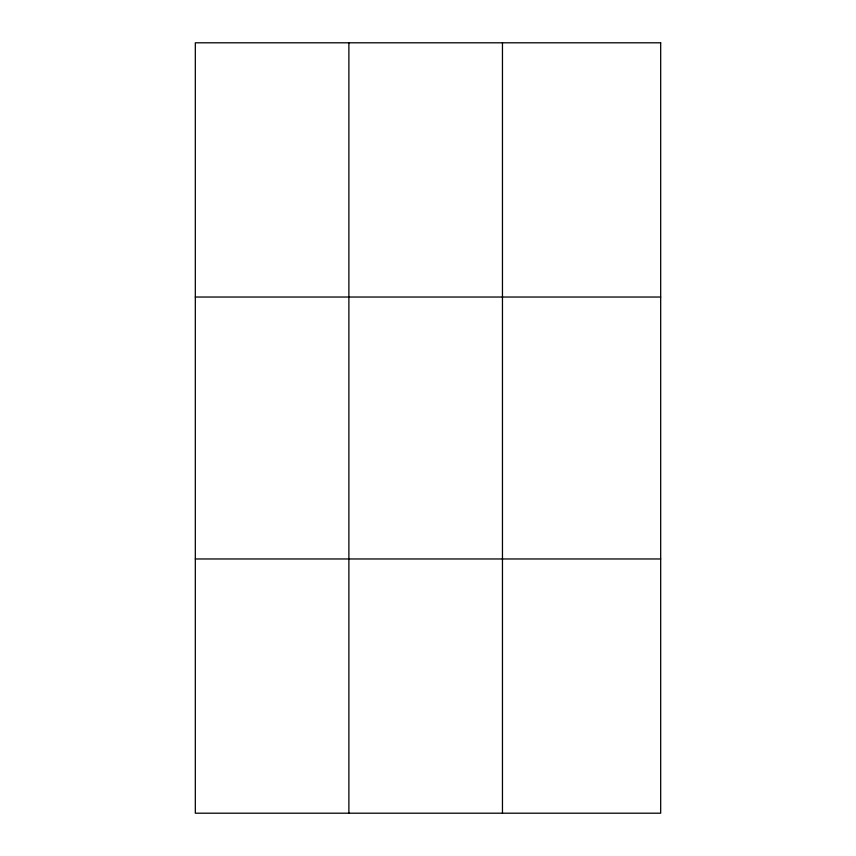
<?xml version="1.0" encoding="UTF-8"?>
<svg xmlns="http://www.w3.org/2000/svg" width="856" height="856" viewBox="0 0 856 856"><rect width="100%" height="100%" fill="white"/><g stroke="black" fill="none" stroke-linecap="round" stroke-linejoin="round"><path stroke-width="1.28" d="M348.884 813.2L348.884 42.8M502.461 813.2L502.461 42.8M195.318 297.032L660.682 297.032M195.318 558.968L660.682 558.968M660.682 42.8L660.682 813.2L195.318 813.2L195.318 42.8L660.682 42.8"/></g></svg>
